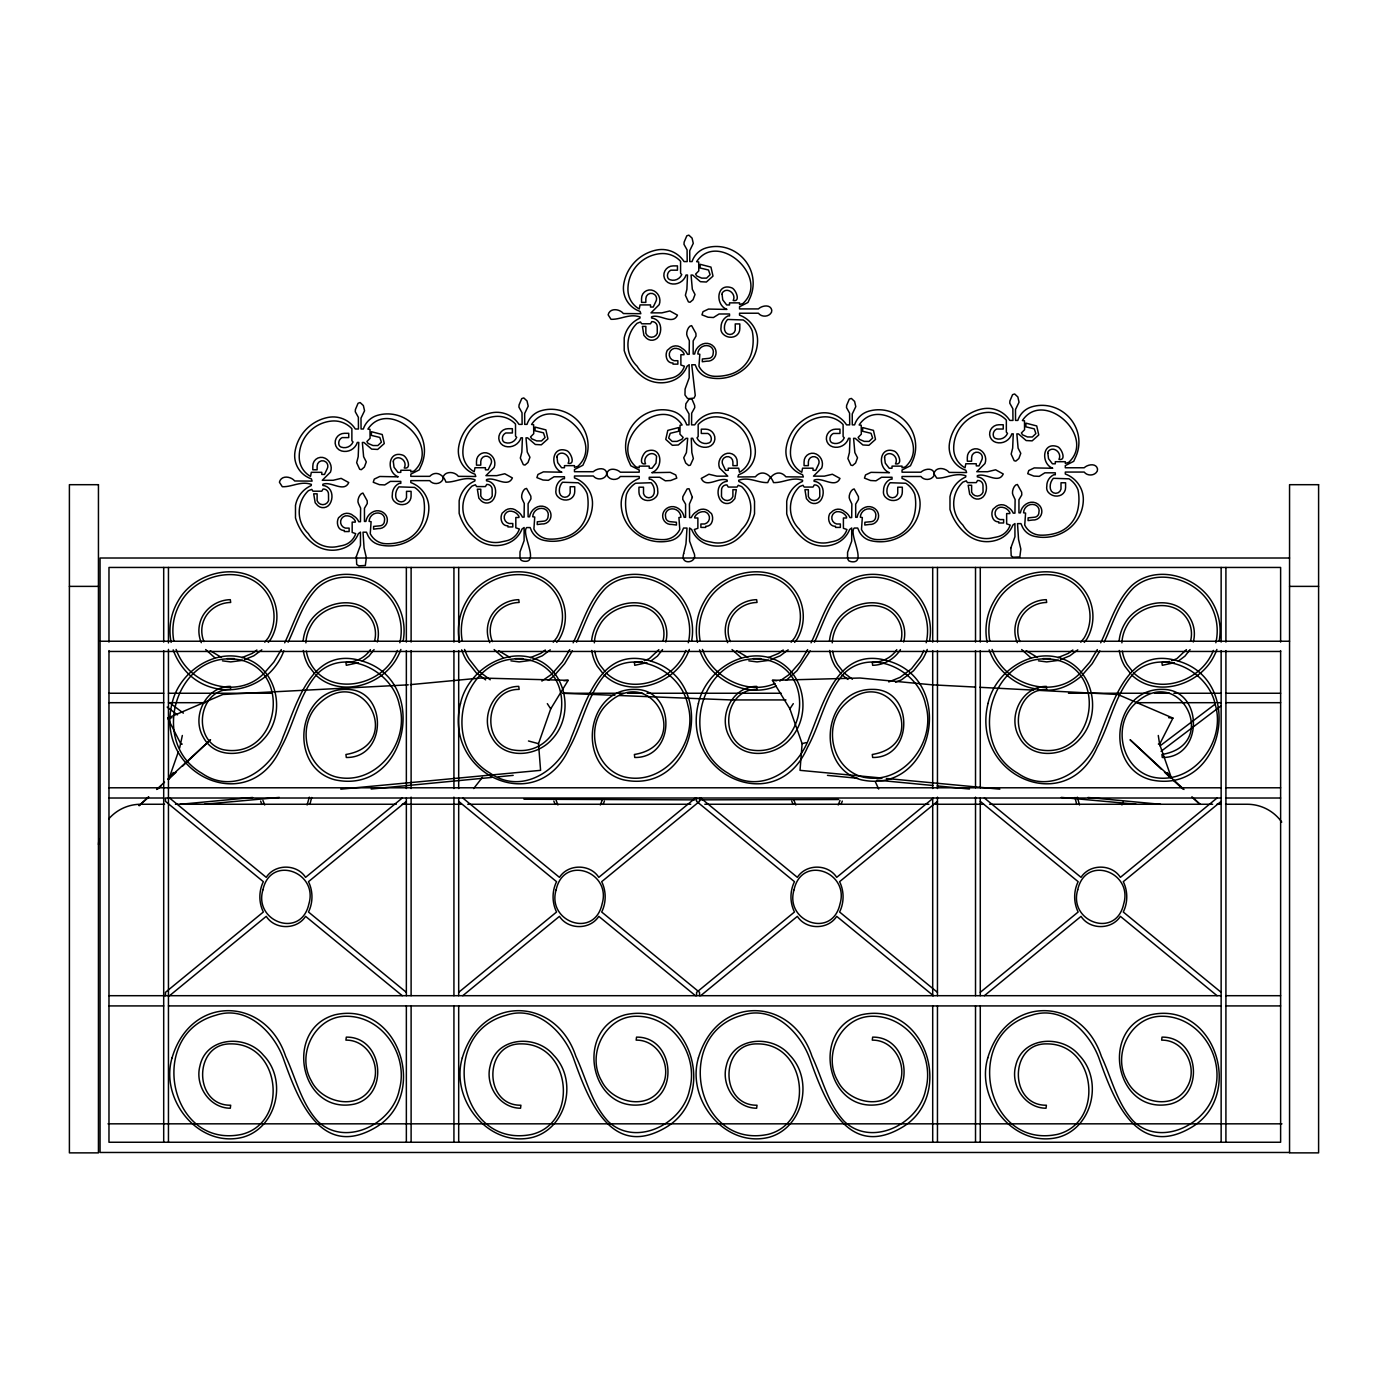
<?xml version="1.0" encoding="UTF-8"?>
<svg xmlns="http://www.w3.org/2000/svg" width="1388" height="1388" viewBox="0 0 1388 1388"><rect width="100%" height="100%" fill="white"/><g stroke="black" fill="none" stroke-linecap="round" stroke-linejoin="round"><path stroke-width="1.5" d="M975.469 687.077L932.337 684.839L860.022 678.021L772.439 680.346L789.893 708.852L802.108 743.673L800.026 770.34L882.091 778.061M309.298 797.163L307.112 804.971M311.658 797.493L309.906 804.415M182.331 735.484L179.642 748.115M176.085 772.214L168.798 779.084L178.289 752.001M340.789 789.165L540.591 770.34L538.509 743.673L550.724 708.852L568.178 680.346L480.595 678.021L410.414 684.631M600.327 804.971L602.097 800.425M603.103 804.415L604.422 801.084M838.213 804.971L840 800.425M841.007 804.415L842.325 801.084M1121.92 804.971L1123.1 801.934M284.696 642.817C294.135 623.351 299.929 601.247 315.753 585.632C340.025 563.91 380.833 575.725 396.361 602.461A55.641 55.641 0 0 1 403.093 641.308M288.114 642.228C296.997 623.611 302.671 602.6 317.713 587.714C340.702 567.224 379.202 578.675 393.862 603.867A52.865 52.865 0 0 1 399.848 642.748M573.157 642.817C582.596 623.351 588.373 601.247 604.196 585.632C628.486 563.91 669.276 575.725 684.822 602.461A55.641 55.641 0 0 1 691.554 641.308M576.575 642.228C585.458 623.611 591.115 602.6 606.157 587.714C629.163 567.224 667.663 578.675 682.306 603.867A52.865 52.865 0 0 1 688.292 642.748M811.06 642.817C820.481 623.351 826.276 601.247 842.1 585.632C866.39 563.91 907.179 575.725 922.708 602.461A55.641 55.641 0 0 1 929.457 641.308M814.478 642.228C823.344 623.611 829.018 602.6 844.06 587.714C867.049 567.224 905.549 578.675 920.209 603.867A52.865 52.865 0 0 1 926.195 642.748M1100.701 642.817C1110.14 623.351 1115.917 601.247 1131.74 585.632C1156.031 563.91 1196.82 575.725 1212.366 602.461A55.641 55.641 0 0 1 1219.098 641.308M1104.119 642.228C1112.985 623.611 1118.659 602.6 1133.701 587.714C1156.707 567.224 1195.189 578.675 1209.85 603.867A52.865 52.865 0 0 1 1215.836 642.748M1038.016 690.339L1117.826 694.486L1172.929 718.099L1159.622 744.246L1171.142 777.141M281.313 649.601L273.852 662.076L264.223 673.111M283.863 650.903C266.635 696.724 203.446 704.636 178.115 660.48A58.417 58.417 0 0 1 173.188 649.862M569.774 649.601L562.314 662.076L552.667 673.111M572.307 650.903L564.656 663.69L554.645 675.158M807.66 649.601L800.217 662.076L790.57 673.111M810.21 650.903L797.059 670.647L786.181 680.363M1097.318 649.601L1089.858 662.076L1080.211 673.111M1099.851 650.903L1092.2 663.69L1082.189 675.158M789.893 708.852L793.294 703.647M168.798 779.084L173.257 772.543M264.778 642.228L268.231 637.838A41.727 41.727 0 0 0 268.231 595.383C248.747 562.383 197.512 571.613 180.613 602.461A55.641 55.641 0 0 0 173.882 641.308M268.283 642.384L270.729 639.261A44.52 44.52 0 0 0 270.729 593.96C250.222 559.104 196.038 568.351 178.115 601.039A58.417 58.417 0 0 0 171.14 642.384M370.423 649.653C365.148 657.843 355.502 662.267 345.924 662.51L346.306 665.303L358.468 662.649M374.083 649.584L368.982 656.09L362.337 661.087M553.239 642.228L556.675 637.838A41.727 41.727 0 0 0 556.692 595.383C537.191 562.383 485.974 571.613 469.075 602.461A55.641 55.641 0 0 0 462.325 641.308M556.727 642.384L559.191 639.261A44.52 44.52 0 0 0 559.191 593.96C538.683 559.104 484.481 568.351 466.559 601.039A58.417 58.417 0 0 0 459.601 642.384M658.884 649.653L649.341 658.641L644.067 660.775M662.544 649.584L657.444 656.09L650.799 661.087M791.143 642.228L794.578 637.838A41.727 41.727 0 0 0 794.578 595.383C775.094 562.383 723.877 571.613 706.96 602.461A55.641 55.641 0 0 0 700.229 641.308M794.63 642.384L797.076 639.261A44.52 44.52 0 0 0 797.094 593.96C776.569 559.104 722.385 568.351 704.462 601.039A58.417 58.417 0 0 0 697.505 642.384M896.769 649.653C891.495 657.843 881.848 662.267 872.271 662.51L872.653 665.303C883.861 665.112 894.549 659.161 900.43 649.584M1080.784 642.228L1084.219 637.838A41.727 41.727 0 0 0 1084.219 595.383C1064.735 562.383 1013.518 571.613 996.619 602.461A55.641 55.641 0 0 0 989.87 641.308M1084.271 642.384L1086.735 639.261A44.52 44.52 0 0 0 1086.735 593.96C1066.21 559.104 1012.025 568.351 994.103 601.039A58.417 58.417 0 0 0 987.146 642.384M1186.41 649.653L1176.885 658.641L1171.611 660.775M1190.071 649.584L1184.988 656.09L1178.343 661.087M473.638 788.558L482.434 777.349M182.349 766.315L210.56 739.735L167.722 779.223M139.182 805.543L148.69 796.764M156.618 789.46L164.547 782.155M139.13 805.665L148.499 797.267M157.868 788.887L160.991 786.076M402.26 798.013L305.586 877.355C296.876 863.735 274.945 863.735 266.236 877.355L169.562 798.013M169.562 995.699L266.236 916.358C274.945 929.977 296.876 929.977 305.586 916.358L402.26 995.699M406.354 801.362L308.483 881.675C313.115 891.148 313.115 902.564 308.483 912.02L406.354 992.333M458.682 992.333L556.553 912.02C551.921 902.547 551.904 891.148 556.553 881.675L458.682 801.362M695.475 798.013L598.801 877.355C590.091 863.735 568.143 863.735 559.451 877.355L462.777 798.013M462.777 995.699L559.451 916.358C568.143 929.977 590.091 929.977 598.801 916.358L695.475 995.699M933.378 798.013L836.704 877.355C827.994 863.735 806.046 863.735 797.354 877.355L700.68 798.013M700.68 995.699L797.354 916.358C806.046 929.977 827.994 929.977 836.704 916.358L933.378 995.699M937.455 801.362L839.601 881.675C844.234 891.148 844.234 902.564 839.601 912.02L937.455 992.333M980.275 992.333L1078.146 912.02C1073.514 902.547 1073.497 891.148 1078.146 881.675L980.275 801.362M1217.068 798.013L1120.394 877.355C1111.684 863.735 1089.736 863.735 1081.044 877.355L984.37 798.013M984.37 995.699L1081.044 916.358C1089.736 929.977 1111.684 929.977 1120.394 916.358L1217.068 995.699M1221.145 801.362L1123.291 881.675C1127.924 891.148 1127.924 902.564 1123.291 912.02L1221.145 992.333M262.766 674.551C238.562 697.938 196.523 686.609 180.613 659.074A55.641 55.641 0 0 1 176.103 649.445M551.227 674.551L541.875 681.074M548.277 680.363L553.135 676.65M789.13 674.551L779.761 681.074M1078.771 674.551C1054.568 697.938 1012.529 686.609 996.619 659.074A55.641 55.641 0 0 1 992.108 649.445M1080.679 676.65C1070.287 685.36 1056.442 692.022 1042.596 689.68M1160.09 745.842L1215.333 703.994M1161.062 751.307L1221.145 705.781M256.849 650L252.356 653.384L241.894 657.617M261.794 649.827L253.796 655.83L244.514 659.595M545.293 650L540.817 653.384L530.355 657.617M550.238 649.827L542.257 655.83L532.957 659.595M783.196 650L778.703 653.384L768.258 657.617M788.141 649.827L780.16 655.83L770.861 659.595M1072.837 650L1068.361 653.384L1057.899 657.617M1077.782 649.827L1069.801 655.83L1060.501 659.595M182.244 744.055L181.013 744.246L167.688 718.099L222.791 694.486L408.28 684.839M646.929 662.649L634.75 665.303L634.385 662.51L642.314 661.486M888.754 681.942L900.118 677.344L911.482 668.79L920.209 657.652A52.865 52.865 0 0 0 923.783 650.417M895.572 682.219L901.558 679.79L913.53 670.786L922.708 659.074A55.641 55.641 0 0 0 927.219 649.445M1174.474 662.649L1162.294 665.303L1161.912 662.51L1169.858 661.486M775.007 683.503C750.596 694.364 720.355 681.04 706.96 659.074A55.641 55.641 0 0 1 702.449 649.445M776.187 686.071C750.474 697.522 718.585 683.694 704.462 660.48A58.417 58.417 0 0 1 699.535 649.862M802.108 743.673L806.133 742.597M234.416 658.589L226.938 658.589M242.657 660.358L230.686 661.903L222.444 660.844M522.877 658.589L515.399 658.589M531.101 660.358L519.129 661.903L510.905 660.844M760.78 658.589L753.285 658.589M769.004 660.358L757.033 661.903L748.809 660.844M1050.421 658.589L1042.926 658.589M1058.645 660.358L1046.673 661.903L1038.45 660.844M371.151 789.026L491.647 777.436M498.101 776.812L513.178 775.371M167.688 718.099L171.991 717.7M563.858 680.762L568.178 680.346M180.024 804.311L252.599 797.475M204.661 804.19L279.318 797.406M695.162 799.87L523.987 799.228M699.448 799.852L838.63 799.54M1289.556 558.011L100.057 558.011L100.057 1152.474L1289.556 1152.474M69.4 586.378L98.444 586.378M1289.556 586.378L1318.6 586.378M100.057 641.239L1289.556 641.239M108.975 651.458L1280.621 651.458M108.975 693.254L163.697 693.254M168.451 693.254L272.256 693.254M562.574 693.254L623.177 693.254M627.515 693.254L642.661 693.254M646.999 693.254L781.184 693.254M1068.465 693.254L1150.184 693.254M1154.486 693.254L1169.529 693.254M1173.832 693.254L1221.145 693.254M1225.916 693.254L1280.621 693.254M785.972 699.934L730.886 699.934L619.117 695.509M108.975 702.692L163.697 702.692M168.451 702.692L205.216 702.692M1137.345 702.692L1214.916 702.692M1217.068 702.692L1221.145 702.692M1225.916 702.692L1280.621 702.692M108.975 787.794L1221.145 787.794M1225.916 787.794L1280.621 787.794M108.975 798.013L163.697 798.013M1221.145 798.013L165.467 798.013L165.467 801.362L263.338 881.675C258.706 891.148 258.706 902.564 263.338 912.02L165.467 992.333L165.467 995.699M1225.916 798.013L1280.621 798.013M164.599 804.259L140.778 804.259A42.334 42.334 0 0 0 108.75 818.92M175.426 804.259L396.274 804.259M402.26 804.259L461.232 804.259M467.739 804.259L690.756 804.259M704.809 804.259L928.919 804.259M935.425 804.259L983.572 804.259M989.557 804.259L1212.644 804.259M1216.894 804.259L1221.284 804.259M1225.569 804.259L1247.222 804.259A42.334 42.334 0 0 1 1281.749 822.112M108.975 995.699L1221.145 995.699M1225.916 995.699L1280.621 995.699M108.975 1005.918L163.697 1005.918M168.451 1005.918L1221.145 1005.918M1225.916 1005.918L1280.621 1005.918M108.004 1123.829L1281.939 1123.829M563.25 693.306L614.832 695.336M979.789 687.303L1033.713 690.114M1061.3 797.406L1135.957 804.19M772.439 680.346L776.76 680.762M1168.627 717.7L1172.929 718.099M886.359 778.477L999.828 789.165M1088.019 797.475L1160.594 804.311M827.456 775.371L857.576 778.269M876.938 780.125L932.892 785.504M937.195 785.92L969.483 789.026M1038.71 689.177C1020.267 687.685 1003.94 675.8 994.103 660.48A58.417 58.417 0 0 1 989.193 649.862M1158.373 744.055L1159.622 744.246L1158.286 735.484M528.464 740.984L538.509 743.673M1037.443 657.391L1026.235 650.781M747.802 657.391L736.594 650.781M509.916 657.391L498.691 650.781M221.455 657.391L210.247 650.781M1133.684 672.937C1156.256 694.538 1195.172 682.983 1209.85 657.652A52.865 52.865 0 0 0 1213.424 650.417M1131.636 674.932C1155.475 697.852 1196.786 685.984 1212.366 659.074A55.641 55.641 0 0 0 1216.877 649.445M1030.781 657.721L1021.672 649.549M844.043 672.937L852.423 679.235M841.996 674.932L847.981 679.443M741.14 657.721L732.031 649.549M606.14 672.937C628.712 694.538 667.645 682.983 682.306 657.652A52.865 52.865 0 0 0 685.88 650.417M604.092 674.932C627.931 697.852 669.242 685.984 684.822 659.074A55.641 55.641 0 0 0 689.333 649.445M503.237 657.721L494.128 649.549M490.224 679.79L478.253 670.786L469.075 659.074A55.641 55.641 0 0 1 464.564 649.445M485.644 679.877L476.205 672.798L466.559 660.48A58.417 58.417 0 0 1 461.649 649.862M315.649 674.932C339.487 697.852 380.798 685.984 396.361 659.074A55.641 55.641 0 0 0 400.872 649.445M214.776 657.721L205.667 649.549M169.562 702.692L183.372 713.154M167.185 707.082L177.49 714.889M1173.398 780.49L1182.767 788.887M1193.697 798.673L1199.926 804.277M1183.999 789.46L1130.075 739.735L1161.409 769.264M1191.928 796.764L1199.857 804.086M1164.532 772.214L1170.362 777.714M1132.4 671.289L1127.247 664.731A38.951 38.951 0 0 1 1122.319 651.128M1130.491 673.475L1124.748 666.153A41.727 41.727 0 0 1 1119.301 650.452M842.759 671.289L837.606 664.731A38.951 38.951 0 0 1 832.679 651.128M840.85 673.475L835.108 666.153A41.727 41.727 0 0 1 829.66 650.452M604.856 671.289L599.703 664.731A38.951 38.951 0 0 1 594.775 651.128M602.947 673.475L597.204 666.153A41.727 41.727 0 0 1 591.756 650.452M314.486 673.475L308.743 666.153A41.727 41.727 0 0 1 303.313 650.452M1167.36 772.543L1170.709 777.454M547.323 703.647L550.724 708.852M875.221 781.531L878.673 789.043M1079.517 804.971L1077.331 797.163M1076.724 804.415L1074.971 797.493M794.04 800.425L795.827 804.971M791.733 801.084L793.034 804.415M556.137 800.425L557.924 804.971M553.829 801.084L555.131 804.415M262.939 800.425L264.709 804.971M260.614 801.084L261.916 804.415M1280.621 642.089L1280.621 567.449L108.975 567.449L108.975 642.089M1280.621 650.608L1280.621 1142.255L108.975 1142.255L108.975 650.608M1225.916 567.449L1225.916 642.089M1225.916 650.608L1225.916 1142.255M1221.145 567.449L1221.145 642.089M1221.145 650.608L1221.145 1142.255M980.275 567.449L980.275 642.089M980.275 650.608L980.275 787.794M980.275 798.013L980.275 995.699M980.275 1005.918L980.275 1142.255M975.521 567.449L975.521 642.089M975.521 650.608L975.521 787.794M975.521 797.128L975.521 995.699M975.521 1005.918L975.521 1142.255M937.455 567.449L937.455 642.089M937.455 650.608L937.455 788.54M937.455 797.128L937.455 995.699M937.455 1005.918L937.455 1142.255M932.701 567.449L932.701 642.089M932.701 650.608L932.701 788.54M932.701 798.013L932.701 995.699M932.701 1005.918L932.701 1142.255M699.552 798.013L699.552 801.362L601.698 881.675C606.33 891.148 606.33 902.564 601.698 912.02L699.552 992.333L699.552 995.699M696.585 798.013L696.585 801.362L794.457 881.675C789.807 891.148 789.807 902.564 794.457 912.02L696.585 992.333L696.585 995.699M458.682 567.449L458.682 642.089M458.682 650.608L458.682 788.54M458.682 798.013L458.682 995.699M458.682 1005.918L458.682 1142.255M453.928 567.449L453.928 642.089M453.928 650.608L453.928 788.54M453.928 797.128L453.928 995.699M453.928 1005.918L453.928 1142.255M411.108 567.449L411.108 642.089M411.108 650.608L411.108 788.54M411.108 797.128L411.108 995.699M411.108 1005.918L411.108 1142.255M406.354 567.449L406.354 642.089M406.354 650.608L406.354 788.54M406.354 798.013L406.354 995.699M406.354 1005.918L406.354 1142.255M168.451 567.449L168.451 642.939M168.451 649.411L168.451 1142.255M163.697 567.449L163.697 642.089M163.697 650.608L163.697 1142.255M492.428 641.603A27.812 27.812 0 0 1 494.093 616.602C499.402 607.979 509.032 602.618 519.129 602.461L518.765 599.668C507.765 599.894 497.372 605.845 491.595 615.196A30.605 30.605 0 0 0 489.756 642.679M594.342 642.852A38.951 38.951 0 0 1 599.703 625.103C611.258 604.04 646.478 596.857 660.029 619.586A28.107 28.107 0 0 1 662.961 641.273M665.754 642.002A30.883 30.883 0 0 0 662.544 618.163C647.953 593.561 609.766 600.744 597.204 623.68A41.727 41.727 0 0 0 591.566 641.221M1019.972 641.603A27.812 27.812 0 0 1 1021.637 616.602C1026.947 607.979 1036.576 602.618 1046.673 602.461L1046.309 599.668C1035.309 599.894 1024.899 605.845 1019.139 615.196A30.605 30.605 0 0 0 1017.3 642.679M1121.886 642.852A38.951 38.951 0 0 1 1127.247 625.103C1138.802 604.04 1174.005 596.857 1187.573 619.586A28.107 28.107 0 0 1 1190.488 641.273M1193.281 642.002A30.883 30.883 0 0 0 1190.089 618.163C1175.497 593.561 1137.31 600.744 1124.748 623.68A41.727 41.727 0 0 0 1119.092 641.221M730.331 641.603A27.812 27.812 0 0 1 731.996 616.602C737.306 607.979 746.935 602.618 757.033 602.461L756.651 599.668C745.668 599.894 735.258 605.845 729.498 615.196A30.605 30.605 0 0 0 727.659 642.679M832.245 642.852A38.951 38.951 0 0 1 837.606 625.103C849.161 604.04 884.364 596.857 897.932 619.586A28.107 28.107 0 0 1 900.847 641.273M903.64 642.002A30.883 30.883 0 0 0 900.448 618.163C885.856 593.561 847.669 600.744 835.108 623.68A41.727 41.727 0 0 0 829.451 641.221M203.967 641.603A27.812 27.812 0 0 1 205.65 616.602C210.941 607.979 220.588 602.618 230.686 602.461L230.304 599.668C219.321 599.894 208.911 605.845 203.151 615.196A30.605 30.605 0 0 0 201.295 642.679M397.436 650.417A52.865 52.865 0 0 1 393.862 657.652C377.987 686.626 329.719 695.839 311.259 664.731A38.951 38.951 0 0 1 306.332 651.128M305.881 642.852A38.951 38.951 0 0 1 311.259 625.103C322.814 604.04 358.017 596.857 371.585 619.586A28.107 28.107 0 0 1 374.5 641.273M377.293 642.002A30.883 30.883 0 0 0 374.083 618.163C359.492 593.561 321.322 600.744 308.743 623.68A41.727 41.727 0 0 0 303.104 641.221M98.496 844.65A42.334 42.334 0 0 1 99.207 838.647M393.342 461.736L394.036 467.253L397.957 472.371L400.802 472.371L400.802 470.272L410.813 470.272L410.813 471.937L414.144 470.983C442.373 445.184 389.143 397.28 367.889 429.118L369.989 429.378L370.076 438.33L366.9 441.54L368.115 443.449L372.99 445.531L377.848 445.548L381.405 442.147L379.792 437.428L371.377 435.398L371.464 431.72L382.221 434.513L384.285 443.535L377.675 449.434L371.672 449.122L363.951 442.477L362.355 442.46L363.621 456.704L366.293 461.926L364.333 467.131L361.331 469.682L359.683 469.283L356.664 462.672L358.191 456.704L358.781 442.425L357.341 442.425A12.926 12.926 0 0 1 341.517 450.961A8.762 8.762 0 0 1 335.323 440.673A9.334 9.334 0 0 1 344.45 433.316L348.735 433.316L348.735 437.602L342.159 437.602A6.02 6.02 0 0 0 338.915 444.611A3.73 3.73 0 0 0 341.24 447.127A9.334 9.334 0 0 0 353.038 441.974L351.875 440.707L351.875 428.701A24.463 24.463 0 0 0 331.836 421.032A35.793 35.793 0 0 0 299.235 457.849A22.069 22.069 0 0 0 310.53 476.396L311.328 472.319L321.79 472.319L321.79 474.453L324.497 474.453L327.186 468.762A5.448 5.448 0 0 0 325.954 462.013A5.344 5.344 0 0 0 317.123 466.09L317.123 469.803L312.821 469.803L312.821 466.09A8.484 8.484 0 0 1 325.122 458.231A11.087 11.087 0 0 1 330.483 472.111L322.276 480.283L333.137 480.283L341.136 478.374L348.752 482.556C343.981 493.07 330.882 480.769 322.831 484.291L322.831 485.436A9.785 9.785 0 0 1 331.437 492.532A14.348 14.348 0 0 1 329.91 503.861A7.964 7.964 0 0 1 317.731 505.614L315.197 502.768L313.688 493.816L317.123 493.816L317.123 500.686A6.09 6.09 0 0 0 328.557 500.686L328.505 494.232A4.997 4.997 0 0 0 323.074 489.044L321.79 491.196L312.925 491.196L311.779 489.391L308.362 490.71A29.703 29.703 0 0 0 308.362 533.599A27.187 27.187 0 0 0 338.793 546.265L342.368 545.553A17.68 17.68 0 0 0 355.727 533.651L352.17 532.419L352.17 522.131L355.311 522.131L355.311 520.986A9.924 9.924 0 0 0 345.421 515.833A6.315 6.315 0 0 0 345.421 528.117L349.134 528.117L349.134 531.552L344.276 531.552L344.276 530.407A5.968 5.968 0 0 1 338.551 527.197A10.306 10.306 0 0 1 338.551 517.759L340.095 516.457A9.265 9.265 0 0 1 353.454 515.816A12.475 12.475 0 0 1 358.746 521.732L360.464 521.732L360.62 508.095L358.555 503.705C356.577 500.669 359.666 493.347 362.91 493.052L367.195 500.79L367.282 503.514L364.454 508.286L364.454 521.437L365.877 521.437A12.926 12.926 0 0 1 373.945 511.426A10.046 10.046 0 0 1 385.309 514.341A8.866 8.866 0 0 1 386.697 523.38A8.449 8.449 0 0 1 378.161 528.585L373.58 529.158L373.632 526.416L379.635 525.844A4.806 4.806 0 0 0 384.441 520.934A6.211 6.211 0 0 0 380.364 513.386A8.606 8.606 0 0 0 369.104 521.385L371.099 521.68L370.249 533.686A18.061 18.061 0 0 0 385.881 543.732A49.881 49.881 0 0 0 401.479 541.736A31.369 31.369 0 0 0 423.149 518.956A47.886 47.886 0 0 0 423.548 498.483A22.867 22.867 0 0 0 414.544 487.396L398.859 486.876A12.232 12.232 0 0 0 395.927 497.633A5.413 5.413 0 0 0 406.511 497.633L406.511 491.335L411.091 491.335L411.091 496.21A8.38 8.38 0 0 1 405.105 504.226A10.792 10.792 0 0 1 394.088 501.189A7.235 7.235 0 0 1 392.318 494.857A12.284 12.284 0 0 1 399.258 483.354L400.802 483.354L400.802 481.393L390.358 481.393L384.736 484.933L379.358 484.655L373.251 482.261L374.274 479.103L379.757 476.483L398.217 476.83C386.124 472.388 387.668 449.816 402.936 455.195C407.395 456.86 412.132 469.439 404.238 467.999C408.089 460.712 397.94 453.824 393.463 460.4L393.342 461.736M556.987 457.103L557.681 462.638L561.602 467.739L564.465 467.739L564.465 465.639L574.476 465.639L574.476 467.322L577.79 466.368C606.018 440.551 552.788 392.665 531.552 424.485L533.634 424.745L533.738 433.698L530.546 436.925L531.76 438.816L536.636 440.898L541.494 440.933L545.05 437.532L543.437 432.813L535.022 430.783L535.109 427.105L545.883 429.881L547.93 438.903L541.32 444.819L535.334 444.49L527.614 437.845L526 437.845L527.266 452.089L529.956 457.294L527.995 462.516L524.976 465.067L523.328 464.668L520.327 458.057L521.836 452.089L522.426 437.793L520.986 437.793A12.926 12.926 0 0 1 505.163 446.346A8.762 8.762 0 0 1 498.969 436.04A9.334 9.334 0 0 1 508.095 428.684L512.38 428.684L512.38 432.969L505.805 432.969A6.02 6.02 0 0 0 502.577 439.979A3.73 3.73 0 0 0 504.902 442.512A9.334 9.334 0 0 0 516.683 437.341L515.521 436.092L515.521 424.069A24.463 24.463 0 0 0 495.499 416.417A35.793 35.793 0 0 0 462.881 453.217A22.069 22.069 0 0 0 474.193 471.781L474.991 467.704L485.436 467.704L485.436 469.821L488.16 469.821L490.849 464.147A5.448 5.448 0 0 0 489.6 457.398A5.344 5.344 0 0 0 480.769 461.458L480.769 465.171L476.483 465.171L476.483 461.458A8.484 8.484 0 0 1 488.784 453.616A11.087 11.087 0 0 1 494.145 467.478L485.921 475.65L496.783 475.65L504.781 473.759L512.398 477.94C507.644 488.437 494.544 476.136 486.494 479.658L486.494 480.803A9.785 9.785 0 0 1 495.1 487.899A14.348 14.348 0 0 1 493.555 499.229A7.964 7.964 0 0 1 481.393 500.999L478.843 498.153L477.351 489.201L480.786 489.201L480.786 496.071A6.09 6.09 0 0 0 492.219 496.071L492.15 489.617A4.997 4.997 0 0 0 486.72 484.412L485.436 486.581L476.57 486.581L475.442 484.776L472.007 486.095A29.703 29.703 0 0 0 472.007 528.984A27.187 27.187 0 0 0 502.439 541.65L506.013 540.921A17.68 17.68 0 0 0 519.372 529.019L515.816 527.804L515.816 517.498L518.956 517.498L518.956 516.353A9.924 9.924 0 0 0 509.066 511.2A6.315 6.315 0 0 0 509.066 523.502L512.797 523.502L512.797 526.937L507.939 526.937L507.939 525.792A5.968 5.968 0 0 1 502.196 522.565A10.306 10.306 0 0 1 502.196 513.126L503.74 511.842A9.265 9.265 0 0 1 517.117 511.2A12.475 12.475 0 0 1 522.391 517.117L524.109 517.117L524.265 503.48L522.2 499.09C520.344 496.158 523.241 488.212 526.555 488.437L530.841 496.158L530.945 498.882L528.099 503.671L528.099 516.822L529.539 516.822A12.926 12.926 0 0 1 537.607 506.794A10.046 10.046 0 0 1 548.954 509.708A8.866 8.866 0 0 1 550.342 518.765A8.449 8.449 0 0 1 541.806 523.97L537.225 524.543L537.295 521.784L543.298 521.211A4.806 4.806 0 0 0 548.087 516.319A6.211 6.211 0 0 0 544.009 508.754A8.606 8.606 0 0 0 532.749 516.77L534.744 517.047L533.894 529.054A18.061 18.061 0 0 0 549.527 539.117A49.881 49.881 0 0 0 565.124 537.121A31.369 31.369 0 0 0 586.794 514.323A47.886 47.886 0 0 0 587.193 493.85A22.867 22.867 0 0 0 578.189 482.764L562.504 482.243A12.232 12.232 0 0 0 559.59 493.018A5.413 5.413 0 0 0 570.173 493.018L570.173 486.72L574.736 486.72L574.736 491.578A8.38 8.38 0 0 1 568.768 499.611A10.792 10.792 0 0 1 557.733 496.574A7.235 7.235 0 0 1 555.963 490.224A12.284 12.284 0 0 1 562.903 478.721L564.465 478.721L564.465 476.778L554.02 476.778L548.381 480.317L543.02 480.022L536.896 477.628L537.937 474.47L543.402 471.868L561.88 472.215C549.769 467.773 551.331 445.184 566.582 450.579C570.798 451.915 576.003 465.084 568.126 463.314C571.63 456.548 561.81 448.983 557.109 455.784L556.987 457.103M722.055 294.308L722.749 299.843L726.67 304.944L729.533 304.944L729.533 302.862L739.544 302.862L739.544 304.527L742.858 303.573C771.086 277.774 717.856 229.87 696.62 261.69L698.702 261.968L698.789 270.903L695.614 274.13L696.828 276.038L701.703 278.121L706.561 278.138L710.118 274.737L708.505 270.018L700.09 267.988L700.177 264.31L710.951 267.103L712.998 276.125L706.388 282.024L700.402 281.695L692.681 275.067L691.068 275.05L692.334 289.294L695.024 294.499L693.046 299.721L690.044 302.272L688.396 301.873L685.394 295.262L686.904 289.294L687.494 275.015L686.054 275.015A12.926 12.926 0 0 1 670.231 283.551A8.762 8.762 0 0 1 664.037 273.262A9.334 9.334 0 0 1 673.163 265.889L677.448 265.889L677.448 270.174L670.872 270.174A6.02 6.02 0 0 0 667.645 277.184A3.73 3.73 0 0 0 669.97 279.717A9.334 9.334 0 0 0 681.751 274.564L680.588 273.297L680.588 261.291A24.463 24.463 0 0 0 660.567 253.622A35.793 35.793 0 0 0 627.949 290.422A22.069 22.069 0 0 0 639.261 308.986L640.059 304.909L650.504 304.909L650.504 307.043L653.228 307.043L655.917 301.352A5.448 5.448 0 0 0 654.668 294.603A5.344 5.344 0 0 0 645.836 298.663L645.836 302.393L641.551 302.393L641.551 298.663A8.484 8.484 0 0 1 653.852 290.821A11.087 11.087 0 0 1 659.196 304.683L650.989 312.873L661.85 312.873L669.849 310.964L677.465 315.145C672.712 325.659 659.595 313.341 651.562 316.863L651.562 318.008A9.785 9.785 0 0 1 660.168 325.104A14.348 14.348 0 0 1 658.623 336.451A7.964 7.964 0 0 1 646.461 338.204L643.911 335.358L642.418 326.406L645.854 326.406L645.854 333.276A6.09 6.09 0 0 0 657.287 333.276L657.218 326.822A4.997 4.997 0 0 0 651.787 321.634L650.504 323.786L641.638 323.786L640.51 321.981L637.075 323.3A29.703 29.703 0 0 0 637.075 366.189A27.187 27.187 0 0 0 667.507 378.855L671.081 378.126A17.68 17.68 0 0 0 684.44 366.224L680.883 365.009L680.883 354.721L684.024 354.721L684.024 353.576A9.924 9.924 0 0 0 674.134 348.405A6.315 6.315 0 0 0 674.134 360.707L677.865 360.707L677.865 364.142L672.989 364.142L672.989 362.997A5.968 5.968 0 0 1 667.264 359.77A10.306 10.306 0 0 1 667.264 350.349L668.808 349.047A9.265 9.265 0 0 1 682.185 348.405A12.475 12.475 0 0 1 687.459 354.322L689.177 354.322L689.333 340.685L687.268 336.295C685.412 333.363 688.292 325.417 691.623 325.642L695.909 333.363L696.013 336.104L693.167 340.875L693.167 354.027L694.607 354.027A12.926 12.926 0 0 1 702.675 343.998A10.046 10.046 0 0 1 714.022 346.913A8.866 8.866 0 0 1 715.41 355.97A8.449 8.449 0 0 1 706.874 361.175L702.293 361.748L702.363 358.989L708.348 358.416A4.806 4.806 0 0 0 713.154 353.524A6.211 6.211 0 0 0 709.077 345.976A8.606 8.606 0 0 0 697.817 353.975L699.812 354.252L698.962 366.276A18.061 18.061 0 0 0 714.594 376.322A49.881 49.881 0 0 0 730.192 374.326A31.369 31.369 0 0 0 751.862 351.528A47.886 47.886 0 0 0 752.261 331.073A22.867 22.867 0 0 0 743.257 319.969L727.572 319.448A12.232 12.232 0 0 0 724.657 330.223A5.413 5.413 0 0 0 735.241 330.223L735.241 323.925L739.804 323.925L739.804 328.783A8.38 8.38 0 0 1 733.818 336.816A10.792 10.792 0 0 1 722.801 333.779A7.235 7.235 0 0 1 721.031 327.447A12.284 12.284 0 0 1 727.971 315.926L729.533 315.926L729.533 313.983L719.088 313.983L713.449 317.522L708.088 317.245L701.964 314.833L703.005 311.675L708.47 309.073L726.948 309.42C714.837 304.978 716.399 282.389 731.649 287.784C735.866 289.12 741.071 302.289 733.194 300.519C736.698 293.753 726.878 286.188 722.176 292.989L722.055 294.308M884.572 457.589L885.266 463.124L889.188 468.224L892.033 468.224L892.033 466.125L902.044 466.125L902.044 467.808L905.375 466.854C933.604 441.037 880.374 393.151 859.12 424.971L861.219 425.249L861.306 434.184L858.131 437.411L859.346 439.319L864.221 441.384L869.079 441.419L872.636 438.018L871.022 433.299L862.607 431.269L862.694 427.591L873.451 430.384L875.516 439.389L868.905 445.305L862.902 444.975L855.182 438.33L853.585 438.33L854.852 452.575L857.524 457.78L855.563 463.002L852.562 465.553L850.913 465.154L847.894 458.543L849.421 452.575L850.011 438.278L848.571 438.278A12.926 12.926 0 0 1 832.748 446.832A8.762 8.762 0 0 1 826.554 436.526A9.334 9.334 0 0 1 835.68 429.17L839.966 429.17L839.966 433.455L833.39 433.455A6.02 6.02 0 0 0 830.163 440.464A3.73 3.73 0 0 0 832.47 442.998A9.334 9.334 0 0 0 844.268 437.827L843.106 436.578L843.106 424.572A24.463 24.463 0 0 0 823.067 416.903A35.793 35.793 0 0 0 790.466 453.703A22.069 22.069 0 0 0 801.761 472.267L802.559 468.19L813.021 468.19L813.021 470.324L815.728 470.324L818.417 464.633A5.448 5.448 0 0 0 817.185 457.884A5.344 5.344 0 0 0 808.354 461.944L808.354 465.657L804.068 465.657L804.068 461.944A8.484 8.484 0 0 1 816.352 454.102A11.087 11.087 0 0 1 821.713 467.964L813.507 476.153L824.368 476.153L832.366 474.245L839.983 478.426C835.229 488.94 822.112 476.622 814.079 480.144L814.079 481.289A9.785 9.785 0 0 1 822.668 488.385A14.348 14.348 0 0 1 821.141 499.732A7.964 7.964 0 0 1 808.961 501.484L806.428 498.639L804.936 489.686L808.354 489.686L808.354 496.557A6.09 6.09 0 0 0 819.805 496.557L819.735 490.103A4.997 4.997 0 0 0 814.305 484.898L813.021 487.067L804.155 487.067L803.01 485.262L799.592 486.581A29.703 29.703 0 0 0 799.592 529.47A27.187 27.187 0 0 0 830.024 542.135L833.598 541.407A17.68 17.68 0 0 0 846.958 529.505L843.401 528.29L843.401 517.984L846.541 517.984L846.541 516.856A9.924 9.924 0 0 0 836.652 511.686A6.315 6.315 0 0 0 836.652 523.987L840.365 523.987L840.365 527.423L835.507 527.423L835.507 526.278A5.968 5.968 0 0 1 829.781 523.05A10.306 10.306 0 0 1 829.781 513.612L831.325 512.328A9.265 9.265 0 0 1 844.685 511.686A12.475 12.475 0 0 1 849.976 517.603L851.694 517.603L851.85 503.965L849.786 499.576C847.808 496.522 850.913 489.201 854.141 488.923L858.426 496.644L858.513 499.368L855.685 504.156L855.685 517.308L857.107 517.308A12.926 12.926 0 0 1 865.175 507.279A10.046 10.046 0 0 1 876.539 510.194A8.866 8.866 0 0 1 877.927 519.251A8.449 8.449 0 0 1 869.391 524.456L864.811 525.028L864.863 522.27L870.866 521.697A4.806 4.806 0 0 0 875.672 516.804A6.211 6.211 0 0 0 871.595 509.24A8.606 8.606 0 0 0 860.334 517.256L862.33 517.533L861.48 529.539A18.061 18.061 0 0 0 877.112 539.602A49.881 49.881 0 0 0 892.71 537.607A31.369 31.369 0 0 0 914.38 514.809A47.886 47.886 0 0 0 914.779 494.336A22.867 22.867 0 0 0 905.774 483.25L890.09 482.729A12.232 12.232 0 0 0 887.158 493.503A5.413 5.413 0 0 0 897.741 493.503L897.741 487.205L902.321 487.205L902.321 492.063A8.38 8.38 0 0 1 896.336 500.096A10.792 10.792 0 0 1 885.318 497.06A7.235 7.235 0 0 1 883.549 490.727A12.284 12.284 0 0 1 890.489 479.207L892.033 479.207L892.033 477.264L881.588 477.264L875.967 480.803L870.588 480.526L864.481 478.114L865.505 474.956L870.987 472.354L889.448 472.701C877.355 468.259 878.916 445.669 894.167 451.065C898.626 452.714 903.362 465.31 895.468 463.87C899.32 456.565 889.17 449.677 884.694 456.27L884.572 457.589M1047.836 453.165L1048.53 458.682L1052.434 463.8L1055.296 463.8L1055.296 461.701L1065.307 461.701L1065.307 463.366L1068.639 462.43C1096.867 436.613 1043.637 388.727 1022.383 420.547L1024.483 420.807L1024.57 429.76L1021.395 432.969L1022.609 434.878L1027.467 436.96L1032.342 436.977L1035.882 433.577L1034.268 428.857L1025.853 426.827L1025.94 423.149L1036.715 425.943L1038.762 434.964L1032.151 440.863L1026.166 440.551L1018.445 433.906L1016.849 433.889L1018.098 448.133L1020.787 453.356L1018.827 458.561L1015.808 461.111L1014.16 460.712L1011.158 454.102L1012.667 448.133L1013.257 433.854L1011.835 433.854A12.926 12.926 0 0 1 995.994 442.39A8.762 8.762 0 0 1 989.818 432.102A9.334 9.334 0 0 1 998.944 424.745L1003.229 424.745L1003.229 429.031L996.653 429.031A6.02 6.02 0 0 0 993.409 436.04A3.73 3.73 0 0 0 995.734 438.556A9.334 9.334 0 0 0 1007.515 433.403L1006.352 432.136L1006.352 420.13A24.463 24.463 0 0 0 986.33 412.462A35.793 35.793 0 0 0 953.712 449.278A22.069 22.069 0 0 0 965.024 467.825L965.822 463.748L976.285 463.748L976.285 465.882L978.991 465.882L981.68 460.191A5.448 5.448 0 0 0 980.431 453.442A5.344 5.344 0 0 0 971.6 457.519L971.6 461.232L967.315 461.232L967.315 457.519A8.484 8.484 0 0 1 979.616 449.66A11.087 11.087 0 0 1 984.977 463.54L976.753 471.712L987.614 471.712L995.612 469.803L1003.246 473.985C998.475 484.499 985.376 472.198 977.325 475.72L977.325 476.865A9.785 9.785 0 0 1 985.931 483.961A14.348 14.348 0 0 1 984.387 495.29A7.964 7.964 0 0 1 972.225 497.043L969.674 494.197L968.182 485.262L971.617 485.262L971.617 492.115A6.09 6.09 0 0 0 983.051 492.115L982.999 485.661A4.997 4.997 0 0 0 977.551 480.474L976.285 482.625L967.419 482.625L966.274 480.821L962.856 482.139A29.703 29.703 0 0 0 962.856 525.046A27.187 27.187 0 0 0 993.27 537.694L996.844 536.983A17.68 17.68 0 0 0 1010.204 525.08L1006.647 523.849L1006.647 513.56L1009.805 513.56L1009.805 512.415A9.924 9.924 0 0 0 999.915 507.262A6.315 6.315 0 0 0 999.915 519.563L1003.628 519.563L1003.628 522.981L998.77 522.981L998.77 521.836A5.968 5.968 0 0 1 993.027 518.626A10.306 10.306 0 0 1 993.027 509.188L994.571 507.887A9.265 9.265 0 0 1 1007.948 507.245A12.475 12.475 0 0 1 1013.24 513.161L1014.94 513.161L1015.114 499.541L1013.049 495.134C1011.175 492.219 1014.073 484.256 1017.387 484.481L1021.672 492.219L1021.776 494.943L1018.948 499.715L1018.948 512.866L1020.371 512.866A12.926 12.926 0 0 1 1028.439 502.855A10.046 10.046 0 0 1 1039.785 505.77A8.866 8.866 0 0 1 1041.191 514.809A8.449 8.449 0 0 1 1032.637 520.014L1028.074 520.587L1028.126 517.845L1034.129 517.273A4.806 4.806 0 0 0 1038.918 512.363A6.211 6.211 0 0 0 1034.858 504.816A8.606 8.606 0 0 0 1023.581 512.814L1025.593 513.109L1024.726 525.115A18.061 18.061 0 0 0 1040.358 535.161A49.881 49.881 0 0 0 1055.956 533.183A31.369 31.369 0 0 0 1077.643 510.385A47.886 47.886 0 0 0 1078.042 489.912A22.867 22.867 0 0 0 1069.038 478.825L1053.353 478.305A12.232 12.232 0 0 0 1050.421 489.062A5.413 5.413 0 0 0 1061.005 489.062L1061.005 482.764L1065.585 482.764L1065.585 487.639A8.38 8.38 0 0 1 1059.599 495.655A10.792 10.792 0 0 1 1048.565 492.619A7.235 7.235 0 0 1 1046.795 486.286A12.284 12.284 0 0 1 1053.735 474.783L1055.296 474.783L1055.296 472.822L1044.852 472.822L1039.23 476.362L1033.852 476.084L1027.727 473.69L1028.768 470.532L1034.251 467.912L1052.711 468.259C1040.618 463.818 1042.162 441.245 1057.413 446.624C1061.647 447.977 1066.851 461.146 1058.957 459.376C1062.479 452.592 1052.642 445.045 1047.94 451.829L1047.836 453.165M692.369 497.372L689.42 503.965L689.576 517.603L691.293 517.603A12.475 12.475 0 0 1 696.568 511.686A9.265 9.265 0 0 1 709.945 512.328L711.489 513.612A10.306 10.306 0 0 1 711.489 523.05A5.968 5.968 0 0 1 705.746 526.278L705.746 527.423L700.888 527.423L700.888 523.987L704.601 523.987A6.315 6.315 0 0 0 704.601 511.686A9.924 9.924 0 0 0 694.729 516.856L694.729 517.984L697.869 517.984L697.869 528.29L694.312 529.505A17.68 17.68 0 0 0 707.672 541.407L711.246 542.135A27.187 27.187 0 0 0 741.66 529.47A29.703 29.703 0 0 0 741.66 486.581L738.243 485.262L737.097 487.067L728.249 487.067L726.965 484.898A4.997 4.997 0 0 0 721.534 490.103L721.465 496.557A6.09 6.09 0 0 0 732.899 496.557L732.899 489.686L736.334 489.686L734.842 498.639L732.291 501.484A7.964 7.964 0 0 1 720.129 499.732A14.348 14.348 0 0 1 718.585 488.385A9.785 9.785 0 0 1 727.191 481.289L727.191 480.144C719.14 476.622 706.041 488.94 701.27 478.426L708.904 474.245L716.902 476.153L727.763 476.153L719.539 467.964A11.087 11.087 0 0 1 724.9 454.102A8.484 8.484 0 0 1 737.202 461.944L737.202 465.657L732.916 465.657L732.916 461.944A5.344 5.344 0 0 0 724.085 457.884A5.448 5.448 0 0 0 722.836 464.633L725.525 470.324L728.249 470.324L728.249 468.19L738.694 468.19L739.492 472.267A22.069 22.069 0 0 0 750.804 453.703A35.793 35.793 0 0 0 718.186 416.903A24.463 24.463 0 0 0 698.164 424.572L698.164 436.578L697.002 437.827A9.334 9.334 0 0 0 708.782 442.998A3.73 3.73 0 0 0 711.107 440.464A6.02 6.02 0 0 0 707.863 433.455L701.287 433.455L701.287 429.17L705.59 429.17A9.334 9.334 0 0 1 714.716 436.526A8.762 8.762 0 0 1 708.522 446.832A12.926 12.926 0 0 1 692.681 438.278L691.259 438.278L691.849 452.575L693.358 458.543L690.356 465.154L688.708 465.553L685.689 463.002L683.729 457.78L686.418 452.575L687.685 438.33L686.071 438.33L678.35 444.975L672.365 445.305L665.754 439.389L667.802 430.384L678.576 427.591L678.663 431.269L670.248 433.299L668.634 438.018L672.191 441.419L677.049 441.384L681.924 439.319L683.139 437.411L679.947 434.184L680.033 425.249L682.133 424.971C660.879 393.151 607.649 441.037 635.878 466.854L639.209 467.808L639.209 466.125L649.22 466.125L649.22 468.224L652.082 468.224L655.986 463.124L656.576 456.27C651.874 449.469 642.054 457.034 645.559 463.8C637.665 465.57 642.87 452.401 647.103 451.065C662.354 445.669 663.898 468.259 651.805 472.701L670.265 472.354L675.748 474.956L676.789 478.114L670.664 480.526L665.303 480.803L659.664 477.264L649.22 477.264L649.22 479.207L650.781 479.207A12.284 12.284 0 0 1 657.721 490.727A7.235 7.235 0 0 1 655.951 497.06A10.792 10.792 0 0 1 644.917 500.096A8.38 8.38 0 0 1 638.948 492.063L638.948 487.205L643.511 487.205L643.511 493.503A5.413 5.413 0 0 0 654.095 493.503A12.232 12.232 0 0 0 651.18 482.729L635.478 483.25A22.867 22.867 0 0 0 626.474 494.336A47.886 47.886 0 0 0 626.89 514.809A31.369 31.369 0 0 0 648.56 537.607A49.881 49.881 0 0 0 664.158 539.602A18.061 18.061 0 0 0 679.79 529.539L678.923 517.533L680.935 517.256A8.606 8.606 0 0 0 669.675 509.24A6.211 6.211 0 0 0 665.598 516.804A4.806 4.806 0 0 0 670.387 521.697L676.39 522.27L676.459 525.028L671.879 524.456A8.449 8.449 0 0 1 663.325 519.251A8.866 8.866 0 0 1 664.731 510.194A10.046 10.046 0 0 1 676.077 507.279A12.926 12.926 0 0 1 684.145 517.308L685.585 517.308L685.585 504.156L682.74 499.368L682.844 496.644L687.129 488.923L689.038 488.732L692.369 497.372M683.677 553.569C679.547 566.113 699.222 563.06 693.67 552.337L689.576 541.146L689.576 527.995L691.658 529.505A25.314 25.314 0 0 0 705.416 543.628A31.456 31.456 0 0 0 736.629 539.689A50.627 50.627 0 0 0 754.534 513.838L754.534 501.259A27.049 27.049 0 0 0 738.798 481.428L738.694 480.248C749.242 476.535 757.9 482.989 767.738 482.59C770.479 474.87 779.067 468.745 785.938 476.83L803.357 476.969L802.559 474.679A24.429 24.429 0 0 1 786.181 447.838A41.64 41.64 0 0 1 819.163 413.294A26.441 26.441 0 0 1 846.559 424.867L849.699 424.867L849.595 413.173L846.506 407.604L846.645 405.383L849.317 399.102L851.365 398.408L854.592 401.41L855.789 406.632L852.232 413.971L852.284 424.867L854.574 424.867A20.924 20.924 0 0 1 868.472 411.264A35.88 35.88 0 0 1 889.066 411.264A37.58 37.58 0 0 1 911.847 430.384A35.949 35.949 0 0 1 911.847 462.69L910.459 465.743L902.044 469.994L902.044 472.198L920.921 472.198C924.269 468.901 932.979 467.149 934.298 473.464L934.02 475.546C931.452 480.404 924.078 480.664 920.921 476.5L902.044 476.5L902.044 478.426A27.639 27.639 0 0 1 918.006 493.59A26.146 26.146 0 0 1 920.088 504.26A37.424 37.424 0 0 1 904.612 533.929A41.414 41.414 0 0 1 870.675 540.643A17.367 17.367 0 0 1 858.357 529.539L857.68 528.047L854.245 528.047C848.224 533.929 868.09 564.725 850.879 561.62C846.368 561.29 847.808 555.894 847.582 552.337L851.694 541.146L851.694 527.995L849.612 529.505A25.314 25.314 0 0 1 835.836 543.628A31.456 31.456 0 0 1 804.624 539.689A50.627 50.627 0 0 1 786.718 513.838L786.718 501.259A27.049 27.049 0 0 1 802.472 481.428L802.576 480.248C792.028 476.535 783.353 482.989 773.532 482.59C770.791 474.87 762.203 468.745 755.332 476.83L737.896 476.969L738.694 474.679A24.429 24.429 0 0 0 755.072 447.838A41.64 41.64 0 0 0 722.09 413.294A26.441 26.441 0 0 0 694.694 424.867L691.554 424.867L691.675 413.173L694.763 407.604L694.607 405.383L691.953 399.102L687.476 398.408L684.978 394.973L685.082 389.056L689.177 377.866L689.177 364.714L687.095 366.224A25.314 25.314 0 0 1 673.319 380.364A31.456 31.456 0 0 1 642.124 376.408A50.627 50.627 0 0 1 624.201 350.557L624.201 337.978A27.049 27.049 0 0 1 639.955 318.147L640.059 316.967C629.51 313.254 620.835 319.708 611.015 319.309L608.135 314.816C609.905 307.494 619.621 308.882 623.42 313.549L640.84 313.688L640.059 311.398A24.429 24.429 0 0 1 623.68 284.557A41.64 41.64 0 0 1 656.663 250.013A26.441 26.441 0 0 1 684.058 261.586L687.199 261.586L687.077 249.892L683.989 244.34L684.145 242.102L686.8 235.821L688.847 235.127L692.074 238.129L693.271 243.368L689.732 250.69L689.767 261.586L692.057 261.586A20.924 20.924 0 0 1 705.954 247.984A35.88 35.88 0 0 1 726.549 247.984A37.58 37.58 0 0 1 749.329 267.103A35.949 35.949 0 0 1 749.329 299.409L747.959 302.463L739.544 306.731L739.544 308.917L758.403 308.917C761.752 305.62 770.461 303.885 771.78 310.183L771.502 312.265C768.952 317.141 761.561 317.384 758.403 313.22L739.544 313.22L739.544 315.145A27.639 27.639 0 0 1 755.506 330.309A26.146 26.146 0 0 1 757.57 340.98A37.424 37.424 0 0 1 742.094 370.648A41.414 41.414 0 0 1 708.158 377.38A17.367 17.367 0 0 1 695.839 366.276L695.18 364.766L691.745 364.766L695.267 395.493L694.052 398.096L689.472 398.582L685.863 403.752L685.568 407.951L689.021 413.971L688.986 424.867L686.696 424.867A20.924 20.924 0 0 0 672.798 411.264A35.88 35.88 0 0 0 652.204 411.264A37.58 37.58 0 0 0 629.423 430.384A35.949 35.949 0 0 0 629.423 462.69L630.794 465.743L639.209 469.994L639.209 472.198L620.349 472.198C617.001 468.901 608.274 467.149 606.972 473.464L607.25 475.546C609.8 480.404 617.192 480.664 620.349 476.5L639.209 476.5L639.209 478.426A27.639 27.639 0 0 0 623.247 493.59A26.146 26.146 0 0 0 621.182 504.26A37.424 37.424 0 0 0 636.658 533.929A41.414 41.414 0 0 0 670.595 540.643A17.367 17.367 0 0 0 682.913 529.539L683.573 528.047L687.008 528.047L685.967 543.888L683.677 553.569M356.352 556.484L356.699 564.448L358.746 565.818L365.339 565.506L366.345 557.698L364.072 548.017L363.014 532.194L366.449 532.194L367.126 533.686A17.367 17.367 0 0 0 379.445 544.79A41.414 41.414 0 0 0 413.381 538.058A37.424 37.424 0 0 0 428.857 508.39A26.146 26.146 0 0 0 426.775 497.737A27.639 27.639 0 0 0 410.813 482.573L410.813 480.63L429.69 480.63C432.848 484.811 440.222 484.551 442.789 479.693C442.529 471.018 454.136 470.653 458.352 476.344L475.789 476.483L474.991 474.193A24.429 24.429 0 0 1 458.613 447.352A41.64 41.64 0 0 1 491.595 412.809A26.441 26.441 0 0 1 518.991 424.381L522.131 424.381L522.009 412.687L518.921 407.118L519.077 404.897L521.732 398.616L523.779 397.922L527.006 400.924L528.203 406.146L524.664 413.485L524.699 424.381L526.989 424.381A20.924 20.924 0 0 1 540.886 410.779A35.88 35.88 0 0 1 561.481 410.779A37.58 37.58 0 0 1 584.261 429.881A35.949 35.949 0 0 1 584.261 462.204L582.891 465.258L574.476 469.508L574.476 471.712L593.335 471.712C596.684 468.415 605.394 466.663 606.712 472.978L606.435 475.06C603.884 479.918 596.493 480.179 593.335 475.997L574.476 475.997L574.476 477.94A27.639 27.639 0 0 1 590.438 493.104A26.146 26.146 0 0 1 592.503 503.775A37.424 37.424 0 0 1 577.026 533.443A41.414 41.414 0 0 1 543.09 540.158A17.367 17.367 0 0 1 530.771 529.054L530.112 527.561L526.677 527.561C520.639 533.443 540.505 564.239 523.311 561.116C518.8 560.804 520.222 555.408 520.014 551.851L524.109 540.661L524.109 527.509L522.027 529.019A25.314 25.314 0 0 1 508.251 543.142A31.456 31.456 0 0 1 477.056 539.203A50.627 50.627 0 0 1 459.15 513.352L459.15 500.773A27.049 27.049 0 0 1 474.887 480.942L474.991 479.745C464.442 476.049 455.767 482.504 445.947 482.104C443.726 474.974 436.058 469.994 429.69 476.344L410.813 476.344L410.813 474.141L419.228 469.89L420.616 466.819A35.949 35.949 0 0 0 420.616 434.513A37.58 37.58 0 0 0 397.818 415.411A35.88 35.88 0 0 0 377.241 415.411A20.924 20.924 0 0 0 363.344 428.996L361.053 428.996L361.001 418.118L364.558 410.779L363.361 405.539L360.134 402.537L358.069 403.249L355.415 409.529L355.276 411.75L358.364 417.302L358.468 428.996L355.328 428.996A26.441 26.441 0 0 0 327.932 417.441A41.64 41.64 0 0 0 294.95 451.968A24.429 24.429 0 0 0 311.328 478.825L312.127 481.116L294.707 480.977C290.89 476.292 281.191 474.904 279.404 482.226L282.302 486.72C292.122 487.119 300.78 480.682 311.346 484.377L311.242 485.557A27.049 27.049 0 0 0 295.488 505.388L295.488 517.967A50.627 50.627 0 0 0 313.393 543.836A31.456 31.456 0 0 0 344.606 547.774A25.314 25.314 0 0 0 358.382 533.651L360.464 532.142L360.464 545.293L356.352 556.484M1010.846 547.913L1011.193 555.877L1013.24 557.247L1019.833 556.935L1020.839 549.128L1018.549 539.446L1017.508 523.623L1020.943 523.623L1021.603 525.115A17.367 17.367 0 0 0 1033.939 536.219A41.414 41.414 0 0 0 1067.875 529.487A37.424 37.424 0 0 0 1083.334 499.819A26.146 26.146 0 0 0 1081.269 489.166A27.639 27.639 0 0 0 1065.307 474.002L1065.307 472.059L1084.184 472.059C1087.342 476.24 1094.716 475.98 1097.266 471.122L1097.544 469.04C1096.242 462.725 1087.533 464.459 1084.184 467.773L1065.307 467.773L1065.307 465.57L1073.722 461.319L1075.093 458.248A35.949 35.949 0 0 0 1075.093 425.943A37.58 37.58 0 0 0 1052.312 406.84A35.88 35.88 0 0 0 1031.735 406.84A20.924 20.924 0 0 0 1017.82 420.425L1015.53 420.425L1015.495 409.547L1019.035 402.208L1017.855 396.968L1014.628 393.966L1012.563 394.678L1009.909 400.959L1009.77 403.179L1012.858 408.749L1012.962 420.425L1009.822 420.425A26.441 26.441 0 0 0 982.426 408.87A41.64 41.64 0 0 0 949.444 443.397A24.429 24.429 0 0 0 965.822 470.254L966.621 472.545L949.184 472.406C945.384 467.721 935.668 466.333 933.898 473.655L936.779 478.149C946.616 478.548 955.274 472.111 965.84 475.806L965.718 476.986A27.049 27.049 0 0 0 949.982 496.817L949.982 509.413A50.627 50.627 0 0 0 967.887 535.265A31.456 31.456 0 0 0 999.1 539.203A25.314 25.314 0 0 0 1012.858 525.08L1014.94 523.571L1014.94 536.722L1010.846 547.913M262.939 889.795C253.31 921.805 301.248 939.277 308.882 903.918C318.511 871.907 270.573 854.435 262.939 889.795M556.137 889.795C546.525 921.805 594.463 939.277 602.097 903.918C611.726 871.907 563.771 854.435 556.137 889.795M794.04 889.795C784.428 921.805 832.366 939.277 840 903.918C849.612 871.907 801.674 854.435 794.04 889.795M1077.73 889.795C1068.118 921.805 1116.056 939.277 1123.69 903.918C1133.319 871.907 1085.381 854.435 1077.73 889.795M172.043 703.404C154.172 774.99 250.17 818.868 281.174 747.351C294.447 723.252 298.871 694.278 317.713 673.423C345.109 646.912 392.596 670.404 399.345 704.983C410.449 742.563 375.697 786.58 335.827 776.881C305.828 768.588 296.321 726.826 317.678 705.035C362.58 659.873 406.198 744.61 345.924 754.482L346.306 757.484C387.807 758.039 387.807 688.847 346.306 689.385C296.598 688.656 287.576 767.703 335.081 779.848C407.794 795.341 430.783 679.773 361.262 660.809C311.467 645.906 297.258 702.918 283.065 736.924C272.395 769.42 234.069 795.862 201.781 773.203C147.232 741.73 177.508 645.941 241.894 660.289C293.51 674.29 277.322 760.156 223.208 749.694C191.527 741.608 197.547 688.899 230.686 689.385L230.304 686.383C205.84 686.383 191.232 716.555 203.151 736.941C215.001 759.965 247.966 756.998 263.39 739.44C284.297 717.544 279.856 678.125 253.796 662.232C221.525 643.511 179.607 669.033 172.043 703.404M172.043 1057.882C159.707 1099.574 198.467 1148.31 242.657 1137.293C276.923 1127.802 287.802 1080.072 263.39 1055.175C246.162 1034.129 206.344 1036.506 199.976 1065.811C194.58 1085.364 209.345 1108.162 230.304 1108.231L230.686 1105.23C193.279 1105.716 193.279 1043.394 230.686 1043.88C280.376 1043.134 289.415 1122.181 241.894 1134.326C169.18 1149.819 146.191 1034.251 215.713 1015.287C246.127 1004.86 273.072 1031.267 283.065 1057.691C297.396 1097.977 320.021 1159.813 375.211 1127.681C429.742 1096.208 399.466 1000.418 335.081 1014.767C282.996 1028.959 300.103 1115.536 354.599 1104.067C389.768 1095.08 383.071 1036.576 346.306 1037.131L345.924 1040.133C368.705 1039.751 382.706 1067.667 371.585 1086.665C358.746 1111.25 321.843 1103.217 311.259 1080.679C295.974 1054.55 314.955 1016.016 346.306 1016.259C382.776 1016.103 408.766 1055.574 399.345 1089.632C392.596 1124.211 345.109 1147.703 317.713 1121.192C301.075 1103.009 295.887 1078.129 285.65 1056.355C265.871 996.358 190.919 994.016 172.043 1057.882M460.504 703.404C442.616 774.99 538.613 818.868 569.618 747.351C582.891 723.252 587.332 694.278 606.157 673.423C633.57 646.912 681.04 670.404 687.806 704.983C698.91 742.563 664.158 786.58 624.27 776.881C594.29 768.588 584.764 726.826 606.14 705.035C651.041 659.873 694.642 744.61 634.385 754.482L634.75 757.484C676.268 758.039 676.268 688.847 634.75 689.385C585.059 688.656 576.02 767.703 623.524 779.848C696.256 795.341 719.244 679.773 649.723 660.809C599.928 645.906 585.719 702.918 571.526 736.924C560.856 769.42 522.513 795.862 490.224 773.203C435.676 741.73 465.969 645.941 530.355 660.289C581.971 674.29 565.784 760.156 511.651 749.694C479.97 741.608 486.008 688.899 519.129 689.385L518.765 686.383C494.284 686.383 479.675 716.555 491.595 736.941C503.445 759.965 536.427 756.998 551.834 739.44C572.741 717.544 568.317 678.125 542.257 662.232C509.986 643.511 468.051 669.033 460.504 703.404M462.291 1057.882C449.955 1099.574 488.715 1148.31 532.888 1137.293C567.172 1127.802 578.05 1080.072 553.621 1055.175C536.393 1034.129 496.574 1036.506 490.207 1065.811C484.811 1085.364 499.576 1108.162 520.552 1108.231L520.916 1105.23C483.527 1105.716 483.527 1043.394 520.916 1043.88C570.607 1043.134 579.646 1122.181 532.142 1134.326C459.411 1149.819 436.422 1034.251 505.961 1015.287C536.358 1004.86 563.32 1031.267 573.313 1057.691C587.627 1097.977 610.252 1159.813 665.442 1127.681C719.99 1096.208 689.715 1000.418 625.311 1014.767C573.227 1028.959 590.351 1115.536 644.847 1104.067C679.999 1095.08 673.319 1036.576 636.537 1037.131L636.155 1040.133C658.936 1039.751 672.937 1067.667 661.816 1086.665C648.977 1111.25 612.073 1103.217 601.49 1080.679C586.204 1054.55 605.185 1016.016 636.537 1016.259C673.006 1016.103 698.997 1055.574 689.576 1089.632C682.827 1124.211 635.357 1147.703 607.944 1121.192C591.323 1103.009 586.118 1078.129 575.881 1056.355C556.102 996.358 481.168 994.016 462.291 1057.882M698.407 703.404C680.519 774.99 776.517 818.868 807.521 747.351C820.794 723.252 825.235 694.278 844.06 673.423C871.473 646.912 918.943 670.404 925.692 704.983C936.813 742.563 902.044 786.58 862.174 776.881C832.175 768.588 822.668 726.826 844.043 705.035C888.927 659.873 932.545 744.61 872.271 754.482L872.653 757.484C914.154 758.039 914.154 688.847 872.653 689.385C822.963 688.656 813.923 767.703 861.428 779.848C934.159 795.341 957.147 679.773 887.609 660.809C837.814 645.906 823.622 702.918 809.43 736.924C798.759 769.42 760.416 795.862 728.127 773.203C673.579 741.73 703.855 645.941 768.258 660.289C819.874 674.29 803.669 760.156 749.555 749.694C717.874 741.608 723.894 688.899 757.033 689.385L756.651 686.383C732.187 686.383 717.579 716.555 729.498 736.941C741.348 759.965 774.331 756.998 789.737 739.44C810.644 717.544 806.22 678.125 780.16 662.232C747.872 643.511 705.954 669.033 698.407 703.404M698.407 1057.882C686.071 1099.574 724.814 1148.31 769.004 1137.293C803.288 1127.802 814.166 1080.072 789.737 1055.175C772.509 1034.129 732.691 1036.506 726.323 1065.811C720.927 1085.364 735.692 1108.162 756.651 1108.231L757.033 1105.23C719.643 1105.716 719.643 1043.394 757.033 1043.88C806.723 1043.134 815.762 1122.181 768.258 1134.326C695.527 1149.819 672.538 1034.251 742.077 1015.287C772.474 1004.86 799.436 1031.267 809.43 1057.691C823.743 1097.977 846.368 1159.813 901.558 1127.681C956.106 1096.208 925.831 1000.418 861.428 1014.767C809.343 1028.959 826.467 1115.536 880.964 1104.067C916.115 1095.08 909.435 1036.576 872.653 1037.131L872.271 1040.133C895.052 1039.751 909.053 1067.667 897.932 1086.665C885.093 1111.25 848.189 1103.217 837.606 1080.679C822.321 1054.55 841.302 1016.016 872.653 1016.259C909.123 1016.103 935.113 1055.574 925.692 1089.632C918.943 1124.211 871.473 1147.703 844.06 1121.192C827.439 1103.009 822.234 1078.129 811.997 1056.355C792.218 996.358 717.284 994.016 698.407 1057.882M988.048 703.404C970.16 774.99 1066.158 818.868 1097.162 747.351C1110.435 723.252 1114.876 694.278 1133.701 673.423C1161.114 646.912 1208.584 670.404 1215.35 704.983C1226.454 742.563 1191.685 786.58 1151.814 776.881C1121.816 768.588 1112.309 726.826 1133.684 705.035C1178.568 659.873 1222.186 744.61 1161.912 754.482L1162.294 757.484C1203.795 758.039 1203.795 688.847 1162.294 689.385C1112.603 688.656 1103.564 767.703 1151.068 779.848C1223.8 795.341 1246.788 679.773 1177.25 660.809C1127.472 645.906 1113.263 702.918 1099.07 736.924C1088.4 769.42 1050.057 795.862 1017.768 773.203C963.22 741.73 993.496 645.941 1057.899 660.289C1109.515 674.29 1093.328 760.156 1039.196 749.694C1007.515 741.608 1013.535 688.899 1046.673 689.385L1046.309 686.383C1021.828 686.383 1007.22 716.555 1019.139 736.941C1030.989 759.965 1063.971 756.998 1079.378 739.44C1100.285 717.544 1095.861 678.125 1069.801 662.232C1037.53 643.511 995.595 669.033 988.048 703.404M987.77 1057.882C975.434 1099.574 1014.194 1148.31 1058.367 1137.293C1092.651 1127.802 1103.529 1080.072 1079.101 1055.175C1061.872 1034.129 1022.071 1036.506 1015.686 1065.811C1010.29 1085.364 1025.055 1108.162 1046.032 1108.231L1046.396 1105.23C1009.007 1105.716 1009.007 1043.394 1046.396 1043.88C1096.104 1043.134 1105.143 1122.181 1057.621 1134.326C984.907 1149.819 961.919 1034.251 1031.44 1015.287C1061.855 1004.86 1088.799 1031.267 1098.793 1057.691C1113.107 1097.977 1135.748 1159.813 1190.921 1127.681C1245.47 1096.208 1215.194 1000.418 1150.808 1014.767C1098.723 1028.959 1115.831 1115.536 1170.327 1104.067C1205.478 1095.08 1198.798 1036.576 1162.016 1037.131L1161.652 1040.133C1184.432 1039.751 1198.434 1067.667 1187.313 1086.665C1174.474 1111.25 1137.57 1103.217 1126.987 1080.679C1111.701 1054.55 1130.665 1016.016 1162.016 1016.259C1198.503 1016.103 1224.476 1055.574 1215.073 1089.632C1208.323 1124.211 1160.836 1147.703 1133.441 1121.192C1116.802 1103.009 1111.615 1078.129 1101.378 1056.355C1081.599 996.358 1006.647 994.016 987.77 1057.882M98.444 484.69L69.4 484.69L69.4 1152.873L98.444 1152.873L98.444 484.69M1318.6 484.69L1289.556 484.69L1289.556 1152.873L1318.6 1152.873L1318.6 484.69"/></g></svg>
